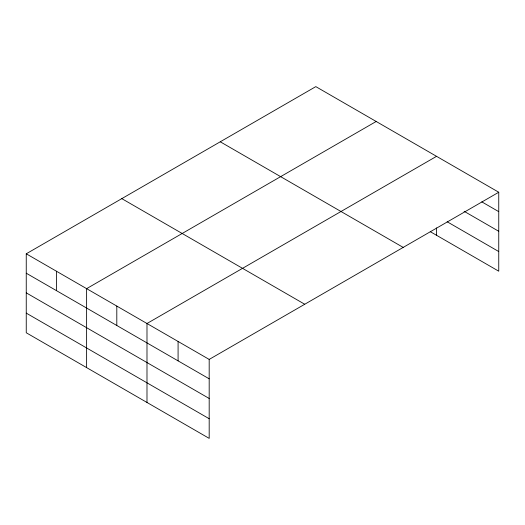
<?xml version="1.0" encoding="UTF-8"?>
<svg xmlns="http://www.w3.org/2000/svg" width="525" height="525" viewBox="0 0 525 525"><rect width="100%" height="100%" fill="white"/><g stroke="black" fill="none" stroke-linecap="round" stroke-linejoin="round"><path stroke-width="0.79" d="M498.75 192.242L315.814 86.625L26.25 253.798L26.25 332.758L209.186 438.375L209.186 359.415L498.75 192.242L498.75 271.202L430.238 231.643M376.182 121.478L86.618 288.652L86.618 367.612M436.551 156.332L146.987 323.505L146.987 402.465M481.786 201.849L498.75 211.641M464.12 211.299L498.75 231.295M447.156 221.753L498.75 251.547M220.257 141.789L403.193 247.406M121.807 198.634L304.743 304.251M26.25 253.798L209.186 359.415M26.25 273.203L209.186 378.82M26.25 292.858L209.186 398.475M26.25 313.11L209.186 418.727M436.551 227.922L436.551 235.292M178.087 341.46L178.087 360.865M116.806 306.082L116.806 325.48M56.438 271.228L56.438 290.627"/></g></svg>
